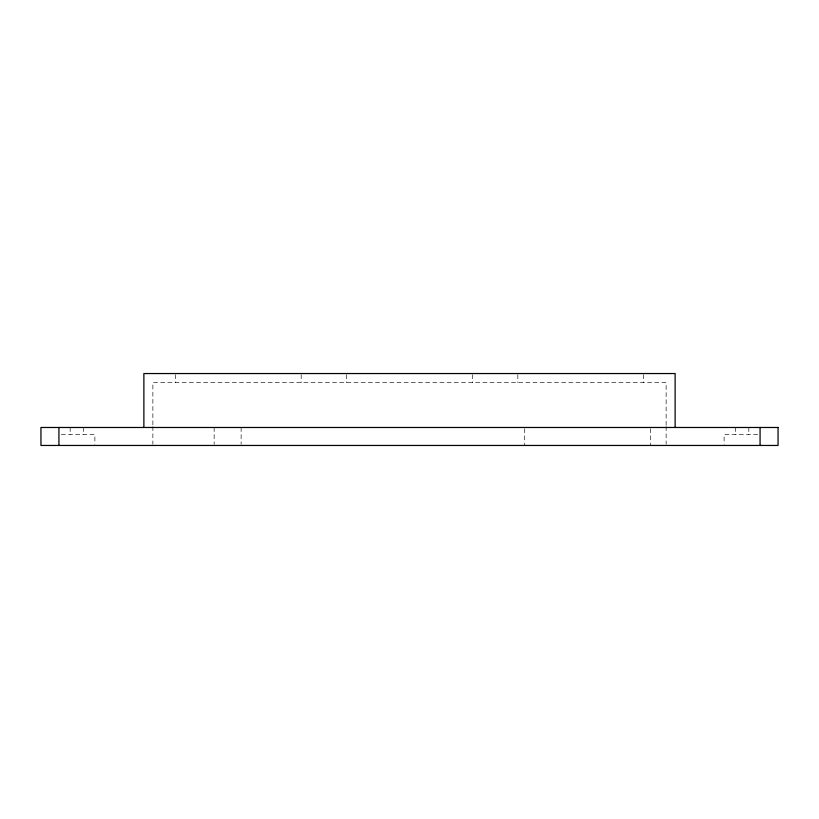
<?xml version="1.0" encoding="UTF-8"?>
<svg xmlns="http://www.w3.org/2000/svg" width="819" height="819" viewBox="0 0 819 819"><rect width="100%" height="100%" fill="white"/><g stroke="black" fill="none" stroke-linecap="round" stroke-linejoin="round"><path stroke-width="0.61" stroke-dasharray="4.09 3.07" d="M61.333 434.674L94.881 434.674L94.881 444.256M757.667 434.674L724.119 434.674L724.119 444.256M748.832 427.477L748.832 434.674M735.349 427.477L735.349 434.674M666.134 425.317L666.134 382.534L152.866 382.534L152.866 425.317M666.134 426.576L666.134 444.195M650.562 428.675L650.562 445.454M643.662 374.672L643.662 382.534M524.713 428.675L524.713 445.454M517.823 374.672L517.823 382.534M472.42 374.672L472.42 382.534M346.58 374.672L346.58 382.534M301.177 374.672L301.177 382.534M241.124 427.477L241.124 444.256M214.148 427.477L214.148 444.256M175.338 374.672L175.338 382.534M152.866 426.576L152.866 444.195M83.651 427.477L83.651 434.674M70.168 427.477L70.168 434.674"/><path stroke-width="1.23" d="M760.073 427.477L760.073 445.454M675.122 427.477L675.122 373.546L143.878 373.546L143.878 427.477M58.927 427.477L58.927 445.454M778.05 427.477L40.95 427.477L40.95 445.454L778.05 445.454L778.05 427.477"/></g></svg>
